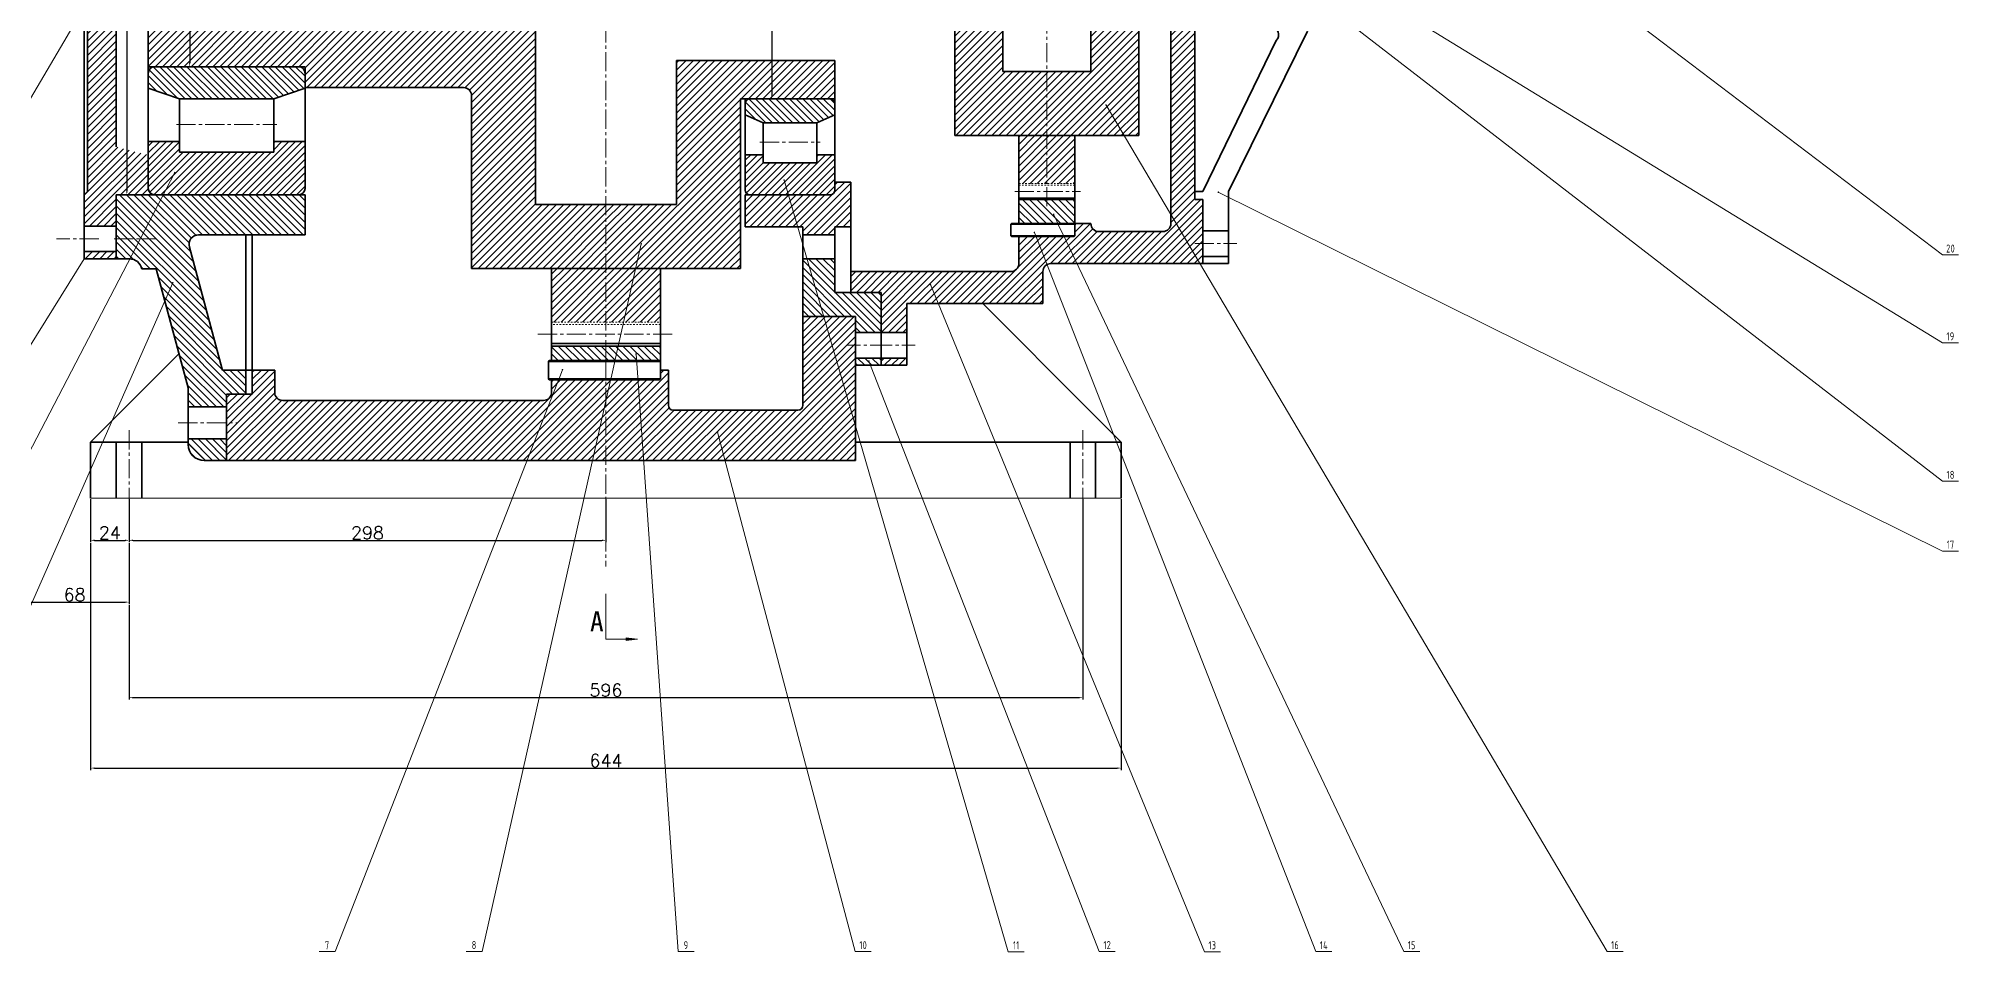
# Model space of a CAD drawing. Header units: millimetres. Extents: x -2378 to 2378, y -1682 to 1682.
# Drawn here: x -1349 to -149, y 147 to 718 of the extents above; entities that cross this region are included whole.
import ezdxf

# ---------------------------------------------------------------- set-up
doc = ezdxf.new("R2010")
doc.units = ezdxf.units.MM
doc.set_wipeout_variables(frame=1)
doc.header["$PDSIZE"] = -5
doc.linetypes.add('点画线', pattern=[18, 12, -2, 2, -2])
doc.linetypes.add('虚线', pattern=[2, 1, -1])
doc.layers.get('Defpoints').update_dxf_attribs({"lineweight": 18})
for name, color, linetype, lineweight in [('中心线层', 1, '点画线', 18), ('剖面线层', 4, 'Continuous', 18), ('尺寸线层', 3, 'Continuous', 18), ('粗实线层', 7, 'Continuous', 35), ('细实线层', 7, 'Continuous', 18), ('虚线层', 6, '虚线', 18)]:
    doc.layers.add(name, color=color, linetype=linetype, lineweight=lineweight)
doc.styles.get("Standard").update_dxf_attribs({"font": 'txt.shx'})
doc.styles.add('标准', font='isocp.shx', dxfattribs={"width": 0.667, "bigfont": 'gbcbig.shx'})
doc.dimstyles.new('ISO-25', dxfattribs={"dimtxt": 8, "dimasz": 2.5, "dimexe": 1.25, "dimexo": 0.625, "dimtad": 1, "dimtxsty": 'Standard', "dimcen": 2.5, "dimdle": 5, "dimadec": 0, "dimazin": 0, "dimtfac": 1, "dimtmove": 0, "dimatfit": 3, "dimfxl": 1, "dimarcsym": 0})
pattern_1 = [(135, (0, 0), (-2.245064, -2.245064), [])]
pattern_2 = [(315, (0, 0), (2.1213203, 2.1213203), [])]
pattern_3 = [(45, (0, 0), (-2.1213203, 2.1213203), [])]

# ---------------------------------------------------------------- blocks, each defined once
blk = doc.blocks.new('*X14')
at = {"layer": '粗实线层'}
for p, q in [((0, 7.6), (0.4, 8)), ((0, 0.4), (0, 7.6)), ((0, 7.6), (40, 7.6)), ((0, 0.4), (0.4, 0)), ((0, 0.4), (40, 0.4)), ((0.4, 8), (39.6, 8)), ((0.4, 0), (39.6, 0)), ((39.6, 8), (40, 7.6)), ((39.6, 0), (40, 0.4)), ((40, 0.4), (40, 7.6))]:
    blk.add_line(p, q, dxfattribs=at)
blk = doc.blocks.new('*X15')
at = {"layer": '粗实线层'}
for p, q in [((0, 11.4), (0.6, 12)), ((0.6, 12), (69.4, 12)), ((69.4, 12), (70, 11.4)), ((0, 0.6), (0, 11.4)), ((0, 11.4), (70, 11.4)), ((0, 0.6), (0.6, 0)), ((0, 0.6), (70, 0.6)), ((0.6, 0), (69.4, 0)), ((69.4, 0), (70, 0.6)), ((70, 0.6), (70, 11.4))]:
    blk.add_line(p, q, dxfattribs=at)
blk = doc.blocks.new('*X17')
at = {"layer": 'Defpoints', "color": 0, "transparency": 16777216}
for p in [(-1316, 430.5), (-1292, 430.5), (-1292, 404.1)]:
    blk.add_point(p, dxfattribs=at)
at = {"layer": '尺寸线层', "color": 0, "linetype": 'Continuous', "lineweight": -2, "transparency": 16777216}
for p, q in [((-1316, 429.9), (-1316, 402.9)), ((-1292, 429.9), (-1292, 402.9)), ((-1313.5, 404.1), (-1294.5, 404.1))]:
    blk.add_line(p, q, dxfattribs=at)
at = {"layer": '尺寸线层', "color": 0, "transparency": 16777216}
for points in [[(-1313.5, 404.6), (-1313.5, 403.7), (-1316, 404.1)], [(-1294.5, 404.6), (-1294.5, 403.7), (-1292, 404.1)]]:
    blk.add_solid(points, dxfattribs=at)
at = {"layer": '尺寸线层', "color": 0, "transparency": 16777216, "insert": (-1304, 408.8), "char_height": 8, "width": 19.429, "attachment_point": 5}
blk.add_mtext('\\A1;24', dxfattribs=at)
blk = doc.blocks.new('*X18')
at = {"layer": 'Defpoints', "color": 0, "transparency": 16777216}
for p in [(-1292, 430.5), (-994, 430.5), (-994, 404.1)]:
    blk.add_point(p, dxfattribs=at)
at = {"layer": '尺寸线层', "color": 0, "linetype": 'Continuous', "lineweight": -2, "transparency": 16777216}
for p, q in [((-1292, 429.9), (-1292, 402.9)), ((-994, 429.9), (-994, 402.9)), ((-1289.5, 404.1), (-996.5, 404.1))]:
    blk.add_line(p, q, dxfattribs=at)
at = {"layer": '尺寸线层', "color": 0, "transparency": 16777216}
for points in [[(-1289.5, 404.6), (-1289.5, 403.7), (-1292, 404.1)], [(-996.5, 404.6), (-996.5, 403.7), (-994, 404.1)]]:
    blk.add_solid(points, dxfattribs=at)
at = {"layer": '尺寸线层', "color": 0, "transparency": 16777216, "insert": (-1143, 408.8), "char_height": 8, "width": 30.857, "attachment_point": 5}
blk.add_mtext('\\A1;298', dxfattribs=at)
blk = doc.blocks.new('*X19')
at = {"layer": 'Defpoints', "color": 0, "transparency": 16777216}
for p in [(-1360, 730), (-1292, 402.9), (-1292, 365.5)]:
    blk.add_point(p, dxfattribs=at)
at = {"layer": '尺寸线层', "color": 0, "linetype": 'Continuous', "lineweight": -2, "transparency": 16777216}
for p, q in [((-1360, 729.4), (-1360, 364.2)), ((-1292, 402.3), (-1292, 364.2)), ((-1357.5, 365.5), (-1294.5, 365.5))]:
    blk.add_line(p, q, dxfattribs=at)
at = {"layer": '尺寸线层', "color": 0, "transparency": 16777216}
for points in [[(-1357.5, 365.9), (-1357.5, 365.1), (-1360, 365.5)], [(-1294.5, 365.9), (-1294.5, 365.1), (-1292, 365.5)]]:
    blk.add_solid(points, dxfattribs=at)
at = {"layer": '尺寸线层', "color": 0, "transparency": 16777216, "insert": (-1326, 370.1), "char_height": 8, "width": 19.429, "attachment_point": 5}
blk.add_mtext('\\A1;68', dxfattribs=at)
blk = doc.blocks.new('*X20')
at = {"layer": 'Defpoints', "color": 0, "transparency": 16777216}
for p in [(-696, 430.5), (-1292, 364.2), (-1292, 305.8)]:
    blk.add_point(p, dxfattribs=at)
at = {"layer": '尺寸线层', "color": 0, "linetype": 'Continuous', "lineweight": -2, "transparency": 16777216}
for p, q in [((-696, 429.9), (-696, 304.6)), ((-1292, 363.6), (-1292, 304.6)), ((-698.5, 305.8), (-1289.5, 305.8))]:
    blk.add_line(p, q, dxfattribs=at)
at = {"layer": '尺寸线层', "color": 0, "transparency": 16777216}
for points in [[(-1289.5, 306.2), (-1289.5, 305.4), (-1292, 305.8)], [(-698.5, 306.2), (-698.5, 305.4), (-696, 305.8)]]:
    blk.add_solid(points, dxfattribs=at)
at = {"layer": '尺寸线层', "color": 0, "transparency": 16777216, "insert": (-994, 310.5), "char_height": 8, "width": 29.714, "attachment_point": 5}
blk.add_mtext('\\A1;596', dxfattribs=at)
blk = doc.blocks.new('*X30')
at = {"layer": 'Defpoints', "color": 0, "transparency": 16777216}
for p in [(-672, 430.5), (-1316, 402.9), (-672, 261.8)]:
    blk.add_point(p, dxfattribs=at)
at = {"layer": '尺寸线层', "color": 0, "linetype": 'Continuous', "lineweight": -2, "transparency": 16777216}
for p, q in [((-672, 429.9), (-672, 260.6)), ((-1316, 402.3), (-1316, 260.6)), ((-1313.5, 261.8), (-674.5, 261.8))]:
    blk.add_line(p, q, dxfattribs=at)
at = {"layer": '尺寸线层', "color": 0, "transparency": 16777216}
for points in [[(-1313.5, 262.2), (-1313.5, 261.4), (-1316, 261.8)], [(-674.5, 262.2), (-674.5, 261.4), (-672, 261.8)]]:
    blk.add_solid(points, dxfattribs=at)
at = {"layer": '尺寸线层', "color": 0, "transparency": 16777216, "insert": (-994, 266.4), "char_height": 8, "width": 30.857, "attachment_point": 5}
blk.add_mtext('\\A1;644', dxfattribs=at)
blk = doc.blocks.new('*X43')
at = {"layer": '细实线层', "lineweight": 18}
h = blk.add_hatch(color=0, dxfattribs=at)
edge = h.paths.add_edge_path(flags=0)
edge.add_arc((0, 0), 0.5, 0, 360)
at = {"layer": '细实线层', "color": 0}
for p, q in [((0, 0), (-418.5, -709.9)), ((-418.5, -709.9), (-428.5, -709.9))]:
    blk.add_line(p, q, dxfattribs=at)
at = {"layer": '细实线层', "color": 0, "lineweight": 18, "insert": (-423.5, -708.4), "char_height": 5, "width": 17, "attachment_point": 8, "line_spacing_factor": 1.15057, "style": '标准'}
blk.add_mtext('\\T1.1;3', dxfattribs=at)
blk = doc.blocks.new('*X44')
at = {"layer": '细实线层', "lineweight": 18}
h = blk.add_hatch(color=0, dxfattribs=at)
edge = h.paths.add_edge_path(flags=0)
edge.add_arc((0, 0), 0.5, 0, 360)
at = {"layer": '细实线层', "color": 0}
for p, q in [((0, 0), (-270.1, -432.9)), ((-270.1, -432.9), (-280.1, -432.9))]:
    blk.add_line(p, q, dxfattribs=at)
at = {"layer": '细实线层', "color": 0, "lineweight": 18, "insert": (-275.1, -431.4), "char_height": 5, "width": 17, "attachment_point": 8, "line_spacing_factor": 1.15057, "style": '标准'}
blk.add_mtext('\\T1.1;4', dxfattribs=at)
blk = doc.blocks.new('*X45')
at = {"layer": '细实线层', "lineweight": 18}
h = blk.add_hatch(color=0, dxfattribs=at)
edge = h.paths.add_edge_path(flags=0)
edge.add_arc((0, 0), 0.5, 0, 360)
at = {"layer": '细实线层', "color": 0}
for p, q in [((0, 0), (-253.4, -486.7)), ((-253.4, -486.7), (-263.4, -486.7))]:
    blk.add_line(p, q, dxfattribs=at)
at = {"layer": '细实线层', "color": 0, "lineweight": 18, "insert": (-258.4, -485.2), "char_height": 5, "width": 17, "attachment_point": 8, "line_spacing_factor": 1.15057, "style": '标准'}
blk.add_mtext('\\T1.1;5', dxfattribs=at)
blk = doc.blocks.new('*X46')
at = {"layer": '细实线层', "lineweight": 18}
h = blk.add_hatch(color=0, dxfattribs=at)
edge = h.paths.add_edge_path(flags=0)
edge.add_arc((0, 0), 0.5, 0, 360)
at = {"layer": '细实线层', "color": 0}
for p, q in [((0, 0), (-184.2, -417.9)), ((-184.2, -417.9), (-194.2, -417.9))]:
    blk.add_line(p, q, dxfattribs=at)
at = {"layer": '细实线层', "color": 0, "lineweight": 18, "insert": (-189.2, -416.4), "char_height": 5, "width": 17, "attachment_point": 8, "line_spacing_factor": 1.15057, "style": '标准'}
blk.add_mtext('\\T1.1;6', dxfattribs=at)
blk = doc.blocks.new('*X47')
at = {"layer": '细实线层', "lineweight": 18}
h = blk.add_hatch(color=0, dxfattribs=at)
edge = h.paths.add_edge_path(flags=0)
edge.add_arc((0, 0), 0.5, 0, 360)
at = {"layer": '细实线层', "color": 0}
for p, q in [((0, 0), (-142, -363.6)), ((-142, -363.6), (-152, -363.6))]:
    blk.add_line(p, q, dxfattribs=at)
at = {"layer": '细实线层', "color": 0, "lineweight": 18, "insert": (-147, -362.1), "char_height": 5, "width": 17, "attachment_point": 8, "line_spacing_factor": 1.15057, "style": '标准'}
blk.add_mtext('\\T1.1;7', dxfattribs=at)
blk = doc.blocks.new('*X48')
at = {"layer": '细实线层', "lineweight": 18}
h = blk.add_hatch(color=0, dxfattribs=at)
edge = h.paths.add_edge_path(flags=0)
edge.add_arc((0, 0), 0.5, 0, 360)
at = {"layer": '细实线层', "color": 0}
for p, q in [((0, 0), (-99.4, -442.2)), ((-99.4, -442.2), (-109.4, -442.2))]:
    blk.add_line(p, q, dxfattribs=at)
at = {"layer": '细实线层', "color": 0, "lineweight": 18, "insert": (-104.4, -440.7), "char_height": 5, "width": 17, "attachment_point": 8, "line_spacing_factor": 1.15057, "style": '标准'}
blk.add_mtext('\\T1.1;8', dxfattribs=at)
blk = doc.blocks.new('*X49')
at = {"layer": '细实线层', "lineweight": 18}
h = blk.add_hatch(color=0, dxfattribs=at)
edge = h.paths.add_edge_path(flags=0)
edge.add_arc((0, 0), 0.5, 0, 360)
at = {"layer": '细实线层', "color": 0}
for p, q in [((0, 0), (26.3, -373.4)), ((26.3, -373.4), (36.3, -373.4))]:
    blk.add_line(p, q, dxfattribs=at)
at = {"layer": '细实线层', "color": 0, "lineweight": 18, "insert": (31.3, -371.9), "char_height": 5, "width": 17, "attachment_point": 8, "line_spacing_factor": 1.15057, "style": '标准'}
blk.add_mtext('\\T1.1;9', dxfattribs=at)
blk = doc.blocks.new('*X50')
at = {"layer": '细实线层', "lineweight": 18}
h = blk.add_hatch(color=0, dxfattribs=at)
edge = h.paths.add_edge_path(flags=0)
edge.add_arc((0, 0), 0.5, 0, 360)
at = {"layer": '细实线层', "color": 0}
for p, q in [((0, 0), (86.1, -324.6)), ((86.1, -324.6), (96.1, -324.6))]:
    blk.add_line(p, q, dxfattribs=at)
at = {"layer": '细实线层', "color": 0, "lineweight": 18, "insert": (91.1, -323.1), "char_height": 5, "width": 17, "attachment_point": 8, "line_spacing_factor": 1.15057, "style": '标准'}
blk.add_mtext('\\T1.1;10', dxfattribs=at)
blk = doc.blocks.new('*X51')
at = {"layer": '细实线层', "lineweight": 18}
h = blk.add_hatch(color=0, dxfattribs=at)
edge = h.paths.add_edge_path(flags=0)
edge.add_arc((0, 0), 0.5, 0, 360)
at = {"layer": '细实线层', "color": 0}
for p, q in [((0, 0), (140.1, -482.1)), ((140.1, -482.1), (150.1, -482.1))]:
    blk.add_line(p, q, dxfattribs=at)
at = {"layer": '细实线层', "color": 0, "lineweight": 18, "insert": (145.1, -480.6), "char_height": 5, "width": 17, "attachment_point": 8, "line_spacing_factor": 1.15057, "style": '标准'}
blk.add_mtext('\\T1.1;11', dxfattribs=at)
blk = doc.blocks.new('*X52')
at = {"layer": '细实线层', "lineweight": 18}
h = blk.add_hatch(color=0, dxfattribs=at)
edge = h.paths.add_edge_path(flags=0)
edge.add_arc((0, 0), 0.5, 0, 360)
at = {"layer": '细实线层', "color": 0}
for p, q in [((0, 0), (144, -368.9)), ((144, -368.9), (154, -368.9))]:
    blk.add_line(p, q, dxfattribs=at)
at = {"layer": '细实线层', "color": 0, "lineweight": 18, "insert": (149, -367.4), "char_height": 5, "width": 17, "attachment_point": 8, "line_spacing_factor": 1.15057, "style": '标准'}
blk.add_mtext('\\T1.1;12', dxfattribs=at)
blk = doc.blocks.new('*X53')
at = {"layer": '细实线层', "lineweight": 18}
h = blk.add_hatch(color=0, dxfattribs=at)
edge = h.paths.add_edge_path(flags=0)
edge.add_arc((0, 0), 0.5, 0, 360)
at = {"layer": '细实线层', "color": 0}
for p, q in [((0, 0), (171.2, -416.8)), ((171.2, -416.8), (181.2, -416.8))]:
    blk.add_line(p, q, dxfattribs=at)
at = {"layer": '细实线层', "color": 0, "lineweight": 18, "insert": (176.2, -415.3), "char_height": 5, "width": 17, "attachment_point": 8, "line_spacing_factor": 1.15057, "style": '标准'}
blk.add_mtext('\\T1.1;13', dxfattribs=at)
blk = doc.blocks.new('*X54')
at = {"layer": '细实线层', "lineweight": 18}
h = blk.add_hatch(color=0, dxfattribs=at)
edge = h.paths.add_edge_path(flags=0)
edge.add_arc((0, 0), 0.5, 0, 360)
at = {"layer": '细实线层', "color": 0}
for p, q in [((0, 0), (175.9, -449.4)), ((175.9, -449.4), (185.9, -449.4))]:
    blk.add_line(p, q, dxfattribs=at)
at = {"layer": '细实线层', "color": 0, "lineweight": 18, "insert": (180.9, -447.9), "char_height": 5, "width": 17, "attachment_point": 8, "line_spacing_factor": 1.15057, "style": '标准'}
blk.add_mtext('\\T1.1;14', dxfattribs=at)
blk = doc.blocks.new('*X55')
at = {"layer": '细实线层', "lineweight": 18}
h = blk.add_hatch(color=0, dxfattribs=at)
edge = h.paths.add_edge_path(flags=0)
edge.add_arc((0, 0), 0.5, 0, 360)
at = {"layer": '细实线层', "color": 0}
for p, q in [((0, 0), (218.8, -460.7)), ((218.8, -460.7), (228.8, -460.7))]:
    blk.add_line(p, q, dxfattribs=at)
at = {"layer": '细实线层', "color": 0, "lineweight": 18, "insert": (223.8, -459.2), "char_height": 5, "width": 17, "attachment_point": 8, "line_spacing_factor": 1.15057, "style": '标准'}
blk.add_mtext('\\T1.1;15', dxfattribs=at)
blk = doc.blocks.new('*X56')
at = {"layer": '细实线层', "lineweight": 18}
h = blk.add_hatch(color=0, dxfattribs=at)
edge = h.paths.add_edge_path(flags=0)
edge.add_arc((0, 0), 0.5, 0, 360)
at = {"layer": '细实线层', "color": 0}
for p, q in [((0, 0), (313.1, -528.9)), ((313.1, -528.9), (323.1, -528.9))]:
    blk.add_line(p, q, dxfattribs=at)
at = {"layer": '细实线层', "color": 0, "lineweight": 18, "insert": (318.1, -527.4), "char_height": 5, "width": 17, "attachment_point": 8, "line_spacing_factor": 1.15057, "style": '标准'}
blk.add_mtext('\\T1.1;16', dxfattribs=at)
blk = doc.blocks.new('*X57')
at = {"layer": '细实线层', "lineweight": 18}
h = blk.add_hatch(color=0, dxfattribs=at)
edge = h.paths.add_edge_path(flags=0)
edge.add_arc((0, 0), 0.5, 0, 360)
at = {"layer": '细实线层', "color": 0}
for p, q in [((0, 0), (452.6, -224.2)), ((452.6, -224.2), (462.6, -224.2))]:
    blk.add_line(p, q, dxfattribs=at)
at = {"layer": '细实线层', "color": 0, "lineweight": 18, "insert": (457.6, -222.7), "char_height": 5, "width": 17, "attachment_point": 8, "line_spacing_factor": 1.15057, "style": '标准'}
blk.add_mtext('\\T1.1;17', dxfattribs=at)
blk = doc.blocks.new('*X58')
at = {"layer": '细实线层', "lineweight": 18}
h = blk.add_hatch(color=0, dxfattribs=at)
edge = h.paths.add_edge_path(flags=0)
edge.add_arc((0, 0), 0.5, 0, 360)
at = {"layer": '细实线层', "color": 0}
for p, q in [((0, 0), (402.4, -310.7)), ((402.4, -310.7), (412.4, -310.7))]:
    blk.add_line(p, q, dxfattribs=at)
at = {"layer": '细实线层', "color": 0, "lineweight": 18, "insert": (407.4, -309.2), "char_height": 5, "width": 17, "attachment_point": 8, "line_spacing_factor": 1.15057, "style": '标准'}
blk.add_mtext('\\T1.1;18', dxfattribs=at)
blk = doc.blocks.new('*X59')
at = {"layer": '细实线层', "lineweight": 18}
h = blk.add_hatch(color=0, dxfattribs=at)
edge = h.paths.add_edge_path(flags=0)
edge.add_arc((0, 0), 0.5, 0, 360)
at = {"layer": '细实线层', "color": 0}
for p, q in [((0, 0), (367.7, -225)), ((367.7, -225), (377.7, -225))]:
    blk.add_line(p, q, dxfattribs=at)
at = {"layer": '细实线层', "color": 0, "lineweight": 18, "insert": (372.7, -223.5), "char_height": 5, "width": 17, "attachment_point": 8, "line_spacing_factor": 1.15057, "style": '标准'}
blk.add_mtext('\\T1.1;19', dxfattribs=at)
blk = doc.blocks.new('*X60')
at = {"layer": '细实线层', "lineweight": 18}
h = blk.add_hatch(color=0, dxfattribs=at)
edge = h.paths.add_edge_path(flags=0)
edge.add_arc((0, 0), 0.5, 0, 360)
at = {"layer": '细实线层', "color": 0}
for p, q in [((0, 0), (279.6, -212.3)), ((279.6, -212.3), (289.6, -212.3))]:
    blk.add_line(p, q, dxfattribs=at)
at = {"layer": '细实线层', "color": 0, "lineweight": 18, "insert": (284.6, -210.8), "char_height": 5, "width": 17, "attachment_point": 8, "line_spacing_factor": 1.15057, "style": '标准'}
blk.add_mtext('\\T1.1;20', dxfattribs=at)
blk = doc.blocks.new('*D90')
at = {"layer": 'Defpoints', "color": 0, "transparency": 16777216}
for p in [(-1300, 980), (-1300, 620), (-1293.4, 620)]:
    blk.add_point(p, dxfattribs=at)
at = {"layer": '尺寸线层', "color": 0, "linetype": 'Continuous', "lineweight": -2, "transparency": 16777216}
for p, q in [((-1299.4, 980), (-1292.1, 980)), ((-1293.4, 977.5), (-1293.4, 622.5)), ((-1299.4, 620), (-1292.1, 620))]:
    blk.add_line(p, q, dxfattribs=at)
at = {"layer": '尺寸线层', "color": 0, "transparency": 16777216}
for points in [[(-1293.8, 977.5), (-1292.9, 977.5), (-1293.4, 980)], [(-1293.8, 622.5), (-1292.9, 622.5), (-1293.4, 620)]]:
    blk.add_solid(points, dxfattribs=at)
at = {"layer": '尺寸线层', "color": 0, "transparency": 16777216, "insert": (-1298.1, 800), "char_height": 8, "attachment_point": 5, "rotation": 90}
blk.add_mtext('\\A1;{\\fSimSun|b0|i0|c134|p2;φ}360H7', dxfattribs=at)
blk = doc.blocks.new('*D91')
at = {"layer": 'Defpoints', "color": 0, "transparency": 16777216}
for p in [(-1258.1, 873), (-1258.1, 700), (-1254.1, 700)]:
    blk.add_point(p, dxfattribs=at)
at = {"layer": '尺寸线层', "color": 0, "linetype": 'Continuous', "lineweight": -2, "transparency": 16777216}
for p, q in [((-1257.4, 873), (-1252.8, 873)), ((-1254.1, 870.5), (-1254.1, 702.5)), ((-1257.4, 700), (-1252.8, 700))]:
    blk.add_line(p, q, dxfattribs=at)
at = {"layer": '尺寸线层', "color": 0, "transparency": 16777216}
for points in [[(-1254.5, 870.5), (-1253.7, 870.5), (-1254.1, 873)], [(-1254.5, 702.5), (-1253.7, 702.5), (-1254.1, 700)]]:
    blk.add_solid(points, dxfattribs=at)
at = {"layer": '尺寸线层', "color": 0, "transparency": 16777216, "insert": (-1258.9, 786.5), "char_height": 8, "attachment_point": 5, "rotation": 90}
blk.add_mtext('\\A1;{\\fSimSun|b0|i0|c134|p2;φ}173k6', dxfattribs=at)
blk = doc.blocks.new('*D93')
at = {"layer": 'Defpoints', "color": 0, "transparency": 16777216}
for p in [(-851, 920), (-890.3, 680), (-851, 680)]:
    blk.add_point(p, dxfattribs=at)
at = {"layer": '尺寸线层', "color": 0, "linetype": 'Continuous', "lineweight": -2, "transparency": 16777216}
for p, q in [((-851.6, 920), (-891.6, 920)), ((-890.3, 917.5), (-890.3, 682.5)), ((-851.6, 680), (-891.6, 680))]:
    blk.add_line(p, q, dxfattribs=at)
at = {"layer": '尺寸线层', "color": 0, "transparency": 16777216}
for points in [[(-890.7, 917.5), (-889.9, 917.5), (-890.3, 920)], [(-890.7, 682.5), (-889.9, 682.5), (-890.3, 680)]]:
    blk.add_solid(points, dxfattribs=at)
at = {"layer": '尺寸线层', "color": 0, "transparency": 16777216, "insert": (-895.1, 800), "char_height": 8, "attachment_point": 5, "rotation": 90}
blk.add_mtext('\\A1;{\\fSimSun|b0|i0|c134|p2;φ}240k6', dxfattribs=at)

msp = doc.modelspace()

# ---------------------------------------------------------------- hatches: boundary and pattern name
at = {"layer": '剖面线层'}
h = msp.add_hatch(dxfattribs=at)
h.set_pattern_fill('ANSI31', color=256, style=0, pattern_type=0)
edge = h.paths.add_edge_path(flags=0)
edge.add_line((-1280, 727), (-1280, 700))
edge.add_line((-1280, 700), (-1182, 700))
edge.add_line((-1182, 700), (-1182, 687))
edge.add_line((-1182, 687), (-1083, 687))
edge.add_arc((-1083, 682), 5, 0, 90, ccw=False)
edge.add_line((-1078, 682), (-1078, 574))
edge.add_line((-1078, 574), (-994, 574))
edge.add_line((-994, 574), (-994, 614))
edge.add_line((-994, 614), (-1038, 614))
edge.add_line((-1038, 614), (-1038, 664))
edge.add_line((-1038, 664), (-1038, 706.216))
edge.add_line((-1038, 706.216), (-1038, 727))
edge.add_line((-1038, 727), (-1280, 727))
edge = h.paths.add_edge_path(flags=0)
edge.add_line((-1182, 913), (-1182, 900))
edge.add_line((-1182, 900), (-1280, 900))
edge.add_line((-1280, 900), (-1280, 873))
edge.add_line((-1280, 873), (-1038, 873))
edge.add_line((-1038, 873), (-1038, 882.958))
edge.add_line((-1038, 882.958), (-1038, 936))
edge.add_line((-1038, 936), (-1072, 936))
edge.add_line((-1072, 936), (-1078, 936))
edge.add_line((-1078, 936), (-1078, 918))
edge.add_arc((-1083, 918), 5, 270, 360, ccw=False)
edge.add_line((-1083, 913), (-1182, 913))
h = msp.add_hatch(dxfattribs=at)
h.set_pattern_fill('ANSI31', color=256, style=0, pattern_type=0)
h.paths.add_polyline_path([(-656, 873), (-661, 873), (-661, 883), (-662, 883), (-691, 883), (-691, 857.5), (-656, 857.5)], flags=0)
h.paths.add_polyline_path([(-661, 727), (-656, 727), (-656, 742.5), (-691, 742.5), (-691, 697), (-701, 697), (-718.5, 697), (-718.5, 657), (-701, 657), (-661, 657), (-661, 667)], flags=0)
h.paths.add_polyline_path([(-718.5, 697), (-736, 697), (-746, 697), (-746, 742.5), (-746, 767.5), (-746, 792), (-748, 792), (-748, 794), (-774, 794), (-774, 792), (-776, 792), (-776, 752), (-776, 748.25), (-776, 701), (-776, 657), (-736, 657), (-718.5, 657)], flags=0)
h.paths.add_polyline_path([(-746, 857.5), (-746, 883), (-775, 883), (-776, 883), (-776, 851.75), (-776, 848), (-776, 808), (-774, 808), (-774, 806), (-748, 806), (-748, 808), (-746, 808), (-746, 832.5)], flags=0)
h.paths.add_polyline_path([(-746, 943), (-776, 943), (-776, 933), (-775, 933), (-746, 933)], flags=0)
h.paths.add_polyline_path([(-661, 943), (-691, 943), (-691, 933), (-662, 933), (-661, 933)], flags=0)
h = msp.add_hatch(dxfattribs=at)
h.set_pattern_fill('ANSI31', color=256, style=0, pattern_type=0)
edge = h.paths.add_edge_path(flags=0)
edge.add_line((-1276, 620), (-1300, 620))
edge.add_line((-1300, 620), (-1300, 600.5))
edge.add_line((-1300, 600.5), (-1320, 600.5))
edge.add_line((-1320, 600.5), (-1320, 620))
edge.add_line((-1320, 620), (-1318, 622.004))
edge.add_line((-1318, 622.004), (-1318, 730))
edge.add_line((-1318, 730), (-1311.504, 730))
edge.add_ellipse((-1309.002, 729.962), major_axis=(0, 5), ratio=0.5, start_angle=90, end_angle=177.934086)
edge.add_ellipse((-1309.002, 729.962), major_axis=(0, 5), ratio=0.5, start_angle=177.934086, end_angle=180)
edge.add_ellipse((-1309.002, 729.962), major_axis=(0, 5), ratio=0.5, start_angle=180, end_angle=182.067261)
edge.add_ellipse((-1309.002, 729.962), major_axis=(0, 5), ratio=0.5, start_angle=182.067261, end_angle=270)
edge.add_line((-1306.501, 730), (-1300, 730))
edge.add_line((-1300, 730), (-1300, 650))
edge.add_line((-1300, 650), (-1280, 644.793))
edge.add_line((-1280, 644.793), (-1280, 624))
edge.add_arc((-1276, 624), 4, 180, 270)
h.paths.add_polyline_path([(-1300, 580), (-1316, 580), (-1320, 580), (-1320, 584.5), (-1300, 584.5)], flags=0)
h = msp.add_hatch(dxfattribs=at)
h.set_pattern_fill('ANSI31', color=256, style=0, pattern_type=0)
edge = h.paths.add_edge_path(flags=0)
edge.add_line((-716, 577.004), (-646.004, 577.004))
edge.add_line((-646.004, 577.004), (-626, 577.004))
edge.add_line((-626, 577.004), (-621, 577.004))
edge.add_line((-621, 577.004), (-621, 617.004))
edge.add_line((-621, 617.004), (-626, 617.004))
edge.add_line((-626, 617.004), (-626, 622.004))
edge.add_line((-626, 622.004), (-626, 725))
edge.add_line((-626, 725), (-641, 725))
edge.add_line((-641, 725), (-641, 602.008))
edge.add_arc((-646, 602.004), 5, -89.954882, 0.045118, ccw=False)
edge.add_line((-645.996, 597.004), (-685.996, 597.004))
edge.add_arc((-686, 602.004), 5, 180.045119, 270.045118, ccw=False)
edge.add_line((-691, 602), (-701, 602))
edge.add_line((-701, 602), (-701, 594))
edge.add_line((-701, 594), (-736, 594))
edge.add_line((-736, 594), (-736, 577.004))
edge.add_arc((-741, 577.004), 5, 270, 360, ccw=False)
edge.add_line((-741, 572.004), (-747, 572.004))
edge.add_line((-747, 572.004), (-841, 572.004))
edge.add_line((-841, 572.004), (-841, 559.004))
edge.add_line((-841, 559.004), (-822, 559.004))
edge.add_line((-822, 559.004), (-822, 534.004))
edge.add_line((-822, 534.004), (-806, 534.004))
edge.add_line((-806, 534.004), (-806, 552.004))
edge.add_line((-806, 552.004), (-781, 552.004))
edge.add_line((-781, 552.004), (-721, 552.004))
edge.add_line((-721, 552.004), (-721, 562.004))
edge.add_line((-721, 562.004), (-721, 572.004))
edge.add_arc((-716, 572.004), 5, 90, 180, ccw=False)
h = msp.add_hatch(dxfattribs=at)
h.set_pattern_fill('无图案', color=256, style=0, pattern_type=0)
h.set_pattern_definition(pattern_2)
edge = h.paths.add_edge_path(flags=0)
edge.add_arc((-1276, 696), 4, 118.955024, 180, ccw=False)
edge.add_arc((-1276, 696), 4, 90, 118.955024, ccw=False)
edge.add_line((-1276, 700), (-1186, 700))
edge.add_arc((-1186, 696), 4, 0, 90, ccw=False)
edge.add_line((-1182, 696), (-1182, 686.667))
edge.add_line((-1182, 686.667), (-1201.6, 680))
edge.add_line((-1201.6, 680), (-1260.4, 680))
edge.add_line((-1260.4, 680), (-1280, 686.667))
edge.add_line((-1280, 686.667), (-1280, 696))
h = msp.add_hatch(dxfattribs=at)
h.set_pattern_fill('ANSI31', color=256, style=0, pattern_type=0)
h.paths.add_polyline_path([(-950, 614), (-994, 614), (-994, 574), (-950, 574), (-910, 574), (-910, 680), (-851, 680), (-851, 704), (-900, 704), (-920, 704), (-950, 704), (-950, 664)], flags=0)
h = msp.add_hatch(dxfattribs=at)
h.set_pattern_fill('无图案', color=256, style=0, pattern_type=0)
h.set_pattern_definition(pattern_2)
edge = h.paths.add_edge_path(flags=0)
edge.add_arc((-904, 677), 3, 123.55731, 180, ccw=False)
edge.add_arc((-904, 677), 3, 90, 123.55731, ccw=False)
edge.add_line((-904, 680), (-854, 680))
edge.add_arc((-854, 677), 3, 0, 90, ccw=False)
edge.add_line((-851, 677), (-851, 670))
edge.add_line((-851, 670), (-862.2, 665))
edge.add_line((-862.2, 665), (-895.8, 665))
edge.add_line((-895.8, 665), (-907, 670))
edge.add_line((-907, 670), (-907, 677))
h = msp.add_hatch(dxfattribs=at)
h.set_pattern_fill('无图案', color=256, style=0, pattern_type=0)
h.set_pattern_definition(pattern_3)
edge = h.paths.add_edge_path(flags=0)
edge.add_arc((-1276, 624), 4, 180, 270, ccw=False)
edge.add_line((-1280, 624), (-1280, 653.333))
edge.add_line((-1280, 653.333), (-1260.4, 653.333))
edge.add_line((-1260.4, 653.333), (-1260.4, 646.667))
edge.add_line((-1260.4, 646.667), (-1201.6, 646.667))
edge.add_line((-1201.6, 646.667), (-1201.6, 653.333))
edge.add_line((-1201.6, 653.333), (-1182, 653.333))
edge.add_line((-1182, 653.333), (-1182, 624))
edge.add_arc((-1186, 624), 4, -90, 0, ccw=False)
edge.add_line((-1186, 620), (-1276, 620))
h = msp.add_hatch(dxfattribs=at)
h.set_pattern_fill('ANSI31', color=256, style=0, pattern_type=0)
h.paths.add_polyline_path([(-701, 657), (-718.5, 657), (-718.5, 627), (-701, 627)], flags=0)
h.paths.add_polyline_path([(-718.5, 657), (-736, 657), (-736, 627), (-718.5, 627)], flags=0)
h = msp.add_hatch(dxfattribs=at)
h.set_pattern_fill('无图案', color=256, style=0, pattern_type=0)
h.set_pattern_definition(pattern_3)
edge = h.paths.add_edge_path(flags=0)
edge.add_arc((-904, 623), 3, 180, 270, ccw=False)
edge.add_line((-907, 623), (-907, 645))
edge.add_line((-907, 645), (-895.8, 645))
edge.add_line((-895.8, 645), (-895.8, 640))
edge.add_line((-895.8, 640), (-862.2, 640))
edge.add_line((-862.2, 640), (-862.2, 645))
edge.add_line((-862.2, 645), (-851, 645))
edge.add_line((-851, 645), (-851, 623))
edge.add_arc((-854, 623), 3, 270, 360, ccw=False)
edge.add_line((-854, 620), (-904, 620))
h = msp.add_hatch(dxfattribs=at)
h.set_pattern_fill('ANSI31', color=256, style=0, pattern_type=0)
edge = h.paths.add_edge_path(flags=0)
edge.add_line((-841, 600), (-907, 600))
edge.add_line((-907, 600), (-907, 620))
edge.add_line((-907, 620), (-904, 620))
edge.add_line((-904, 620), (-854, 620))
edge.add_arc((-854, 623), 3, 270, 360.000001)
edge.add_line((-851, 623), (-851, 628))
edge.add_line((-851, 628), (-841, 628))
edge.add_line((-841, 628), (-841, 600))
h = msp.add_hatch(dxfattribs=at)
h.set_pattern_fill('ANSI31', color=256, style=0, pattern_type=0)
edge = h.paths.add_edge_path(flags=0)
edge.add_line((-851, 595), (-871, 595))
edge.add_line((-871, 595), (-871, 600))
edge.add_line((-871, 600), (-907, 600))
edge.add_line((-907, 600), (-907, 620))
edge.add_line((-907, 620), (-904, 620))
edge.add_line((-904, 620), (-854, 620))
edge.add_arc((-854, 623), 3, 270, 360.000001)
edge.add_line((-851, 623), (-851, 628))
edge.add_line((-851, 628), (-841, 628))
edge.add_line((-841, 628), (-841, 600))
edge.add_line((-841, 600), (-851, 600))
edge.add_line((-851, 600), (-851, 595))
h = msp.add_hatch(dxfattribs=at)
h.set_pattern_fill('ANSI31', color=256, style=0, pattern_type=0)
h.set_pattern_definition(pattern_1)
edge = h.paths.add_edge_path(flags=0)
edge.add_line((-1233.802, 511.091), (-1233.648, 510.517))
edge.add_line((-1233.648, 510.517), (-1219, 510.517))
edge.add_line((-1219, 510.517), (-1219, 495.5))
edge.add_line((-1219, 495.5), (-1231, 495.5))
edge.add_line((-1231, 495.5), (-1231, 487.5))
edge.add_line((-1231, 487.5), (-1254.999, 487.5))
edge.add_line((-1254.999, 487.5), (-1254.999, 499.5))
edge.add_line((-1254.999, 499.5), (-1274.97, 573.79))
edge.add_line((-1274.97, 573.79), (-1283.974, 573.79))
edge.add_arc((-1291.771, 572), 8, 12.932113, 90)
edge.add_line((-1291.771, 580), (-1300, 580))
edge.add_line((-1300, 580), (-1300, 600.5))
edge.add_line((-1300, 600.5), (-1300, 620))
edge.add_line((-1300, 620), (-1182, 620))
edge.add_line((-1182, 620), (-1182, 595))
edge.add_line((-1182, 595), (-1248.533, 595))
edge.add_arc((-1248.533, 589), 6, 89.999996, 194.446374)
edge.add_line((-1254.343, 587.503), (-1233.802, 511.091))
edge = h.paths.add_edge_path(flags=0)
edge.add_line((-1231, 455.5), (-1244.999, 455.5))
edge.add_arc((-1244.999, 465.5), 10, 180, 270, ccw=False)
edge.add_line((-1254.999, 465.5), (-1254.999, 467.5))
edge.add_line((-1254.999, 467.5), (-1231, 467.5))
edge.add_line((-1231, 467.5), (-1231, 455.5))
h = msp.add_hatch(dxfattribs=at)
h.set_pattern_fill('ANSI31', color=256, style=0, pattern_type=0)
h.set_pattern_definition(pattern_1)
h.paths.add_polyline_path([(-701.4, 602), (-701, 601.6), (-701, 617), (-736, 617), (-736, 602)], flags=0)
h = msp.add_hatch(dxfattribs=at)
h.set_pattern_fill('ANSI31', color=256, style=0, pattern_type=0)
h.set_pattern_definition(pattern_1)
h.paths.add_polyline_path([(-822, 534.004), (-838, 534.004), (-838, 544.004), (-871, 544.004), (-871, 580), (-851, 580), (-851, 559.004), (-822, 559.004)], flags=0)
h = msp.add_hatch(dxfattribs=at)
h.set_pattern_fill('ANSI31', color=256, style=0, pattern_type=0)
h.paths.add_polyline_path([(-994, 540.5), (-994, 574), (-1028, 574), (-1028, 540.5)], flags=0)
h.paths.add_polyline_path([(-994, 574), (-994, 540.5), (-960, 540.5), (-960, 574)], flags=0)
h = msp.add_hatch(dxfattribs=at)
h.set_pattern_fill('ANSI31', color=256, style=0, pattern_type=0)
edge = h.paths.add_edge_path(flags=0)
edge.add_line((-838, 513.504), (-838, 534.004))
edge.add_line((-838, 534.004), (-838, 544.004))
edge.add_line((-838, 544.004), (-871, 544.004))
edge.add_line((-871, 544.004), (-871, 513.504))
edge.add_line((-871, 513.504), (-871, 488.5))
edge.add_arc((-874, 488.5), 3, 270, 360, ccw=False)
edge.add_line((-874, 485.5), (-952, 485.5))
edge.add_arc((-952, 488.5), 3, 180, 270, ccw=False)
edge.add_line((-955, 488.5), (-955, 510.5))
edge.add_line((-955, 510.5), (-960, 510.5))
edge.add_line((-960, 510.5), (-960, 505.1))
edge.add_line((-960, 505.1), (-1028, 504.5))
edge.add_line((-1028, 504.5), (-1028, 496.504))
edge.add_arc((-1033, 496.504), 5, 270, 360, ccw=False)
edge.add_line((-1033, 491.504), (-1039, 491.504))
edge.add_line((-1039, 491.504), (-1191.058, 491.504))
edge.add_line((-1191.058, 491.504), (-1195.966, 491.504))
edge.add_arc((-1195.983, 496.504), 5, 180.193629, 270.193628, ccw=False)
edge.add_line((-1200.983, 496.487), (-1200.983, 510.517))
edge.add_line((-1200.983, 510.517), (-1215, 510.517))
edge.add_line((-1215, 510.517), (-1215, 495.5))
edge.add_line((-1215, 495.5), (-1231, 495.5))
edge.add_line((-1231, 495.5), (-1231, 487.5))
edge.add_line((-1231, 487.5), (-1231, 455.5))
edge.add_line((-1231, 455.5), (-1231, 454.004))
edge.add_line((-1231, 454.004), (-838, 454.004))
edge.add_line((-838, 454.004), (-838, 465.5))
edge.add_line((-838, 465.5), (-838, 513.504))
h = msp.add_hatch(dxfattribs=at)
h.set_pattern_fill('ANSI31', color=256, style=0, pattern_type=0)
h.set_pattern_definition(pattern_1)
h.paths.add_polyline_path([(-960, 525.5), (-1028, 525.5), (-1028, 516.5), (-960, 516.5)], flags=0)
h = msp.add_hatch(dxfattribs=at)
h.set_pattern_fill('ANSI31', color=256, style=0, pattern_type=0)
h.set_pattern_definition(pattern_1)
h.paths.add_polyline_path([(-822, 518.004), (-838, 518.004), (-838, 513.504), (-822, 513.504)], flags=0)
h = msp.add_hatch(dxfattribs=at)
h.set_pattern_fill('ANSI31', color=256, style=0, pattern_type=0)
h.paths.add_polyline_path([(-806, 518.004), (-822, 518.004), (-822, 513.504), (-806, 513.504)], flags=0)
h = msp.add_hatch(dxfattribs=at)
h.set_pattern_fill('ANSI31', color=256, style=0, pattern_type=0)
h.set_pattern_definition(pattern_1)
edge = h.paths.add_edge_path(flags=0)
edge.add_line((-1231, 455.5), (-1231, 467.5))
edge.add_line((-1231, 467.5), (-1254.999, 467.5))
edge.add_line((-1254.999, 467.5), (-1254.999, 465.5))
edge.add_line((-1254.999, 465.5), (-1254.999, 464.004))
edge.add_arc((-1244.999, 464.004), 10, 180, 270)
edge.add_line((-1244.999, 454.004), (-1231, 454.004))
edge.add_line((-1231, 454.004), (-1231, 455.5))
at = {"layer": '粗实线层'}
msp.add_hatch(color=0, dxfattribs=at).paths.add_polyline_path([(-981.3, 343.208), (-981.3, 341.515), (-974.273, 342.361)], flags=0)

# ---------------------------------------------------------------- linework, layer by layer
at = {"layer": '中心线层'}
for p, q in [((-994, 517.215), (-994, 1086.105)), ((-718.5, 984.817), (-718.5, 610.642)), ((-1262.4, 664), (-1199.6, 664)), ((-897.8, 653), (-860.2, 653)), ((-738.592, 622), (-697.546, 622)), ((-1310.917, 592.5), (-1337.261, 592.5)), ((-1301.394, 592.5), (-1275.05, 592.5)), ((-626.083, 589.504), (-599.739, 589.504)), ((-1036.533, 533), (-951.954, 533)), ((-816.917, 526.004), (-843.261, 526.004)), ((-827.083, 526.004), (-800.739, 526.004)), ((-1292, 472.922), (-1292, 420.493)), ((-1261.286, 477.5), (-1224.712, 477.5)), ((-696, 472.922), (-696, 420.493))]:
    msp.add_line(p, q, dxfattribs=at)
at = {"layer": '尺寸线层'}
msp.add_line((-1316, 430.5), (-672, 430.5), dxfattribs=at)
at = {"layer": '粗实线层'}
for p, q in [((-1280, 976), (-1280, 624)), ((-776, 701), (-776, 748.25)), ((-746, 742.5), (-746, 697)), ((-691, 742.5), (-691, 697)), ((-1320, 620), (-1320, 730)), ((-1318, 622.004), (-1318, 730)), ((-1300, 730), (-1300, 650)), ((-1280, 700), (-1280, 727)), ((-1038, 727), (-1038, 706.216)), ((-661, 667), (-661, 727)), ((-641, 602), (-641, 725)), ((-626, 617.004), (-626, 725)), ((-605, 622.004), (-555.662, 722.229)), ((-621, 622.004), (-575.114, 716.464)), ((-1182, 700), (-1280, 700)), ((-1276, 700), (-1186, 700)), ((-1182, 624), (-1182, 700)), ((-1182, 687), (-1182, 700)), ((-1038, 664), (-1038, 706.216)), ((-950, 704), (-920, 704)), ((-950, 704), (-950, 664)), ((-900, 704), (-920, 704)), ((-851, 704), (-900, 704)), ((-851, 680), (-851, 704)), ((-776, 701), (-776, 657)), ((-746, 697), (-736, 697)), ((-736, 697), (-701, 697)), ((-691, 697), (-701, 697)), ((-1280, 686.667), (-1260.4, 680)), ((-1201.6, 680), (-1182, 686.667)), ((-1083, 687), (-1182, 687)), ((-1260.4, 680), (-1201.6, 680)), ((-1260.4, 646.667), (-1260.4, 680)), ((-1201.6, 646.667), (-1201.6, 680)), ((-1078, 574), (-1078, 682)), ((-910, 574), (-910, 680)), ((-910, 680), (-851, 680)), ((-907, 680), (-907, 623)), ((-904, 680), (-854, 680)), ((-851, 623), (-851, 680)), ((-1038, 664), (-1038, 614)), ((-950, 614), (-950, 664)), ((-907, 670), (-895.8, 665)), ((-895.8, 665), (-862.2, 665)), ((-895.8, 640), (-895.8, 665)), ((-862.2, 665), (-851, 670)), ((-862.2, 640), (-862.2, 665)), ((-661, 667), (-661, 657)), ((-1280, 653.333), (-1260.4, 653.333)), ((-1201.6, 653.333), (-1182, 653.333)), ((-736, 657), (-776, 657)), ((-736, 657), (-701, 657)), ((-701, 657), (-661, 657)), ((-1260.4, 646.667), (-1201.6, 646.667)), ((-907, 645), (-895.8, 645)), ((-895.8, 640), (-862.2, 640)), ((-862.2, 645), (-851, 645)), ((-841, 628), (-851, 628)), ((-841, 600), (-841, 628)), ((-1318, 622.004), (-1320, 620)), ((-1320, 620), (-1320, 580)), ((-1182, 620), (-1300, 620)), ((-1300, 620), (-1300, 580)), ((-1276, 620), (-1186, 620)), ((-1182, 620), (-1182, 595)), ((-1038, 614), (-950, 614)), ((-907, 620), (-907, 600)), ((-907, 620), (-904, 620)), ((-904, 620), (-854, 620)), ((-736, 618), (-701, 618)), ((-736, 617), (-736, 602)), ((-701, 597), (-701, 617)), ((-626, 617.004), (-626, 622.004)), ((-626, 622.004), (-621, 622.004)), ((-621, 617.004), (-626, 617.004)), ((-621, 577.004), (-621, 617.004)), ((-605, 597.504), (-605, 622.004)), ((-1320, 600.5), (-1300, 600.5)), ((-1300, 580), (-1300, 600.5)), ((-907, 600), (-871, 600)), ((-871, 595), (-871, 600)), ((-851, 600), (-841, 600)), ((-851, 600), (-851, 595)), ((-841, 600), (-841, 559.004)), ((-1182, 595), (-1248.533, 595)), ((-1219, 495.5), (-1219, 595)), ((-1215, 495.5), (-1215, 595)), ((-851, 595), (-871, 595)), ((-871, 595), (-871, 513.504)), ((-851, 559.004), (-851, 595)), ((-736, 594), (-736, 577.004)), ((-685.996, 597.004), (-645.996, 597.004)), ((-621, 597.504), (-605, 597.504)), ((-605, 577.004), (-605, 597.504)), ((-1320, 584.5), (-1300, 584.5)), ((-1320, 580), (-1316, 580)), ((-1316, 580), (-1300, 580)), ((-1300, 580), (-1291.771, 580)), ((-1254.311, 587.382), (-1233.802, 511.091)), ((-851, 580), (-871, 580)), ((-716, 577.004), (-646.004, 577.004)), ((-646.004, 577.004), (-626, 577.004)), ((-626, 577.004), (-621, 577.004)), ((-621, 581.504), (-605, 581.504)), ((-621, 577.004), (-605, 577.004)), ((-1283.974, 573.79), (-1274.97, 573.79)), ((-1274.97, 573.79), (-1254.999, 499.5)), ((-1078, 574), (-950, 574)), ((-1028, 574), (-1028, 525.5)), ((-960, 574), (-960, 539)), ((-950, 574), (-910, 574)), ((-747, 572.004), (-841, 572.004)), ((-741, 572.004), (-747, 572.004)), ((-721, 572.004), (-721, 562.004)), ((-822, 559.004), (-851, 559.004)), ((-822, 534.004), (-822, 559.004)), ((-806, 552.004), (-806, 534.004)), ((-806, 552.004), (-721, 552.004)), ((-806, 552.004), (-781, 552.004)), ((-758.504, 552.004), (-692, 485.5)), ((-721, 552.004), (-721, 562.004)), ((-838.004, 544.004), (-871, 544.004)), ((-838.004, 544.004), (-838, 544.004)), ((-838, 534.004), (-838, 544.004)), ((-838, 544.004), (-838, 544.004)), ((-960, 539), (-960, 525.5)), ((-822, 534.004), (-838, 534.004)), ((-838, 513.504), (-838, 534.004)), ((-822, 534.004), (-806, 534.004)), ((-822, 513.504), (-822, 534.004)), ((-806, 513.504), (-806, 534.004)), ((-1260.719, 520.78), (-1296, 485.5)), ((-1028, 527), (-960, 527)), ((-960, 525.5), (-1028, 525.5)), ((-960, 505.5), (-960, 525.5)), ((-822, 518.004), (-838, 518.004)), ((-822, 518.004), (-806, 518.004)), ((-1233.802, 511.091), (-1233.648, 510.517)), ((-1233.648, 510.517), (-1200.983, 510.517)), ((-1215, 495.5), (-1215, 510.517)), ((-1215, 510.517), (-1200.983, 510.517)), ((-1200.983, 510.517), (-1200.983, 496.521)), ((-960, 510.5), (-955, 510.5)), ((-955, 510.5), (-955, 488.5)), ((-871, 513.504), (-871, 488.5)), ((-822, 513.504), (-838, 513.504)), ((-838, 465.5), (-838, 513.504)), ((-822, 513.504), (-806, 513.504)), ((-1254.999, 499.5), (-1254.999, 465.5)), ((-1231, 487.5), (-1231, 495.5)), ((-1231, 495.5), (-1215, 495.5)), ((-1231, 495.5), (-1215, 495.5)), ((-1215, 495.5), (-1219, 495.5)), ((-1296, 485.5), (-1316, 465.5)), ((-1254.999, 487.5), (-1231, 487.5)), ((-1231, 487.5), (-1231, 455.5)), ((-1196, 491.504), (-1191.058, 491.504)), ((-1191.058, 491.504), (-1039, 491.504)), ((-1033, 491.504), (-1039, 491.504)), ((-952, 485.5), (-874, 485.5)), ((-692, 485.5), (-672, 465.5)), ((-1316, 465.5), (-1316, 430.5)), ((-1254.999, 465.5), (-1316, 465.5)), ((-1300, 430.5), (-1300, 465.5)), ((-1284, 465.5), (-1284, 430.5)), ((-1254.999, 467.5), (-1231, 467.5)), ((-1254.999, 465.5), (-1254.999, 464.004)), ((-838, 454.004), (-838, 465.5)), ((-672, 465.5), (-838, 465.5)), ((-704, 465.5), (-704, 430.5)), ((-688, 430.5), (-688, 465.5)), ((-672, 465.5), (-672, 430.5)), ((-1244.999, 454.004), (-838, 454.004)), ((-1231, 455.5), (-1231, 454.004)), ((-1231, 454.004), (-1231, 454.004)), ((-1231, 454.004), (-1231, 454.004))]:
    msp.add_line(p, q, dxfattribs=at)
at = {"layer": '粗实线层', "color": 7}
for points in [[(-736, 657), (-736, 617)], [(-701, 657), (-701, 617)], [(-701, 617), (-736, 617)]]:
    msp.add_lwpolyline(points, close=True, dxfattribs=at)
at = {"layer": '粗实线层', "color": 0, "lineweight": 0}
for points in [[(-994, 370.64), (-994, 342.361)], [(-994, 342.361), (-974.273, 342.361)]]:
    msp.add_lwpolyline(points, dxfattribs=at)
msp.add_lwpolyline([(-981.3, 343.208), (-981.3, 341.515), (-974.273, 342.361)], close=True, dxfattribs=at)
at = {"layer": '粗实线层'}
for centre, radius, start, end in [((-578.649, 720), 5, 315, 90), ((-1276, 696), 4, 90, 180), ((-1186, 696), 4, 0, 90), ((-1083, 682), 5, 0, 90), ((-904, 677), 3, 90, 180), ((-854, 677), 3, 0, 90), ((-1276, 624), 4, 180, 270), ((-1186, 624), 4, 270, 0), ((-904, 623), 3, 180, 270), ((-854, 623), 3, 270, 360), ((-686, 602.004), 5, 180.045118, 270.045118), ((-646, 602.004), 5, 269.954882, 359.954882), ((-1248.533, 589), 6, 90, 195.646865), ((-1291.771, 572), 8, 12.93211, 90), ((-741, 577.004), 5, 270, 0), ((-716, 572.004), 5, 90, 180), ((-1195.983, 496.504), 5, 179.806372, 269.806372), ((-1033, 496.504), 5, 270, 360), ((-952, 488.5), 3, 180, 270), ((-874, 488.5), 3, 270, 360), ((-1244.999, 464.004), 10, 180, 270)]:
    msp.add_arc(centre, radius, start, end, dxfattribs=at)
at = {"layer": '虚线层', "color": 6}
for p, q in [((-736, 627), (-701, 627)), ((-701, 626), (-736, 626)), ((-1028, 540.5), (-960, 540.5)), ((-960, 539), (-1028, 539))]:
    msp.add_line(p, q, dxfattribs=at)

# ---------------------------------------------------------------- block references
at = {"layer": '细实线层'}
for name, p in [('*X43', (-1249.4, 857)), ('*X60', (-438.363, 794.72)), ('*X58', (-561.158, 751.746)), ('*X59', (-526.519, 752.596)), ('*X56', (-681.505, 676.082)), ('*X45', (-1263.384, 633.868)), ('*X57', (-611.387, 621.634)), ('*X44', (-1320, 580)), ('*X46', (-1264.659, 565.025)), ('*X53', (-791.239, 563.892)), ('*X52', (-829.733, 516.084)), ('*X50', (-924.304, 471.747))]:
    msp.add_blockref(name, p, dxfattribs=at)

# ---------------------------------------------------------------- texts
at = {"layer": '粗实线层', "color": 0, "insert": (-1003.934, 359.666), "char_height": 12.47853, "width": 16.77669, "attachment_point": 1}
msp.add_mtext('{\\fSimSun|b0|i0|c119|p14;A}', dxfattribs=at)

# ---------------------------------------------------------------- dimensions: what is measured, and where the dimension line sits
at = {"layer": '尺寸线层'}
for base, p1, p2, text, picture, middle in [((-1293.352, 620), (-1300, 980), (-1300, 620), '{\\fSimSun|b0|i0|c134|p2;φ}<>H7', '*D90', (-1298.132, 800)), ((-890.309, 680), (-851, 920), (-851, 680), '{\\fSimSun|b0|i0|c134|p2;φ}<>k6', '*D93', (-895.089, 800)), ((-1254.073, 700), (-1258.073, 873), (-1258.073, 700), '{\\fSimSun|b0|i0|c134|p2;φ}<>k6', '*D91', (-1258.854, 786.5))]:
    dim = msp.add_linear_dim(base=base, p1=p1, p2=p2, angle=90, text=text, dimstyle='ISO-25', override={"dimtolj": 1}, dxfattribs=at)
    dim.commit()
    dim.dimension.update_dxf_attribs({"geometry": picture, "text_midpoint": middle})
for base, p1, p2, picture, middle in [((-1292, 365.487), (-1360, 730), (-1292, 402.89), '*X19', (-1326, 370.112)), ((-1292, 404.14), (-1316, 430.5), (-1292, 430.5), '*X17', (-1304, 408.765)), ((-672, 261.806), (-1316, 402.89), (-672, 430.5), '*X30', (-994, 266.431)), ((-994, 404.14), (-1292, 430.5), (-994, 430.5), '*X18', (-1143, 408.765)), ((-1292, 305.831), (-696, 430.5), (-1292, 364.237), '*X20', (-994, 310.456))]:
    dim = msp.add_linear_dim(base=base, p1=p1, p2=p2, dimstyle='ISO-25', override={"dimsah": 1, "dimtolj": 1, "dimtzin": 8}, dxfattribs=at)
    dim.commit()
    dim.dimension.update_dxf_attribs({"geometry": picture, "text_midpoint": middle})

# ---------------------------------------------------------------- next in the draw order: wipeouts: each hides what was drawn before it
for points in [[(-701, 594.4), (-701, 598.64), (-701, 598.64), (-701, 601.6), (-701, 601.6), (-701.4, 602), (-701.4, 602), (-740.6, 602), (-740.6, 602), (-741, 601.6), (-741, 601.6), (-741, 598.64), (-741, 598.64), (-741, 594.4), (-741, 594.4), (-740.6, 594), (-740.6, 594), (-701.4, 594), (-701.4, 594)], [(-960, 505.1), (-960, 511.36), (-960, 511.36), (-960, 515.9), (-960, 515.9), (-960.6, 516.5), (-960.6, 516.5), (-1029.4, 516.5), (-1029.4, 516.5), (-1030, 515.9), (-1030, 515.9), (-1030, 511.36), (-1030, 511.36), (-1030, 505.1), (-1030, 505.1), (-1029.4, 504.5), (-1029.4, 504.5), (-960.6, 504.5), (-960.6, 504.5)]]:
    msp.add_wipeout(points).dxf.layer = '粗实线层'

# ---------------------------------------------------------------- next in the draw order: linework, layer by layer
at = {"layer": '中心线层'}
msp.add_line((-994, 517.215), (-994, 387.863), dxfattribs=at)
at = {"layer": '粗实线层'}
for p, q in [((-736, 602), (-701.4, 602)), ((-701.4, 602), (-701, 601.6)), ((-691, 602), (-701, 602)), ((-701, 601.6), (-701, 594.4)), ((-701.4, 594), (-736, 594)), ((-701, 594.4), (-701.4, 594)), ((-1028, 525.5), (-1028, 516.5)), ((-1028, 516.5), (-960, 516.5)), ((-1028, 504.5), (-960, 505.1)), ((-1028, 496.504), (-1028, 504.5)), ((-960, 515.9), (-960, 510.5)), ((-960, 505.1), (-960, 510.5)), ((-960, 510.5), (-955, 510.5)), ((-960, 505.1), (-960, 505.1))]:
    msp.add_line(p, q, dxfattribs=at)

# ---------------------------------------------------------------- next in the draw order: block references
for name, p in [('*X14', (-741, 594)), ('*X15', (-1030, 504.5))]:
    msp.add_blockref(name, p, dxfattribs=at)
at = {"layer": '细实线层'}
for name, p in [('*X51', (-882.711, 629.193)), ('*X55', (-714.287, 607.851)), ('*X48', (-971.899, 589.389)), ('*X54', (-726.292, 596.507)), ('*X49', (-975.192, 520.546)), ('*X47', (-1021.159, 510.701))]:
    msp.add_blockref(name, p, dxfattribs=at)

doc.saveas('drawing.dxf')
